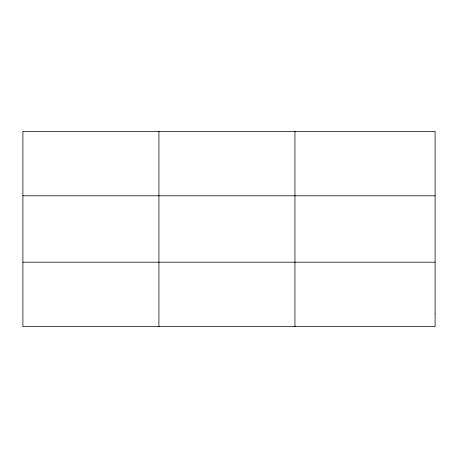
<?xml version="1.0" encoding="UTF-8"?>
<svg xmlns="http://www.w3.org/2000/svg" width="458" height="458" viewBox="0 0 458 458"><rect width="100%" height="100%" fill="white"/><g stroke="black" fill="none" stroke-linecap="round" stroke-linejoin="round"><path stroke-width="0.69" d="M158.926 326.651L158.926 131.349M294.952 326.651L294.952 131.349M22.9 195.795L435.1 195.795M22.9 262.205L435.1 262.205M435.1 313.764L435.1 326.651L22.9 326.651L22.9 131.349L435.1 131.349L435.1 313.764"/></g></svg>
